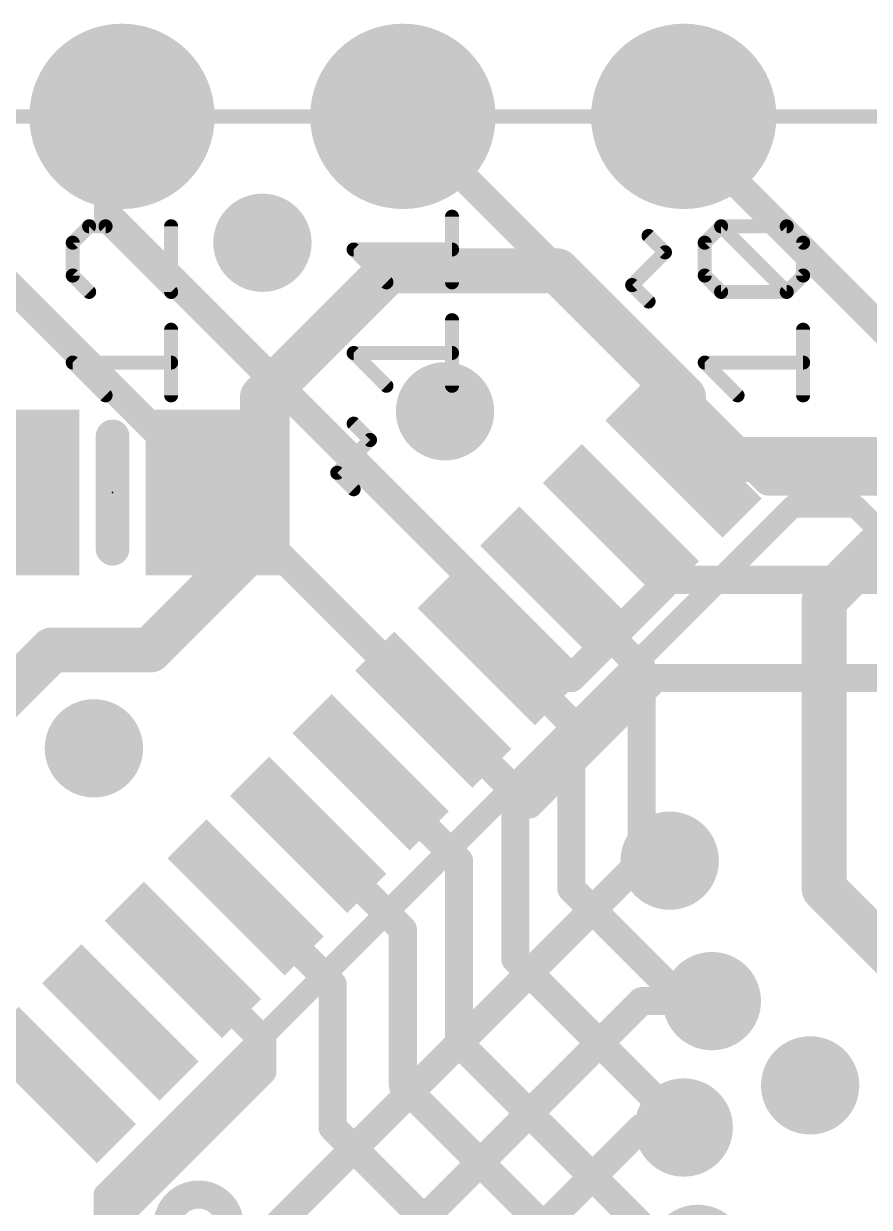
# Model space of a CAD drawing. Extents: x -10.9 to 50.9, y -4.8 to 29.4.
# Drawn here: x 15.62 to 23.27, y 11.72 to 22.43 of the extents above; entities that cross this region are included whole.
import ezdxf

# ---------------------------------------------------------------- set-up
doc = ezdxf.new("R2010")
doc.units = 0
for name, color, linetype in [('1', 12, 'CONTINUOUS'), ('16', 132, 'CONTINUOUS'), ('17', 110, 'CONTINUOUS'), ('18', 110, 'CONTINUOUS'), ('21', 40, 'CONTINUOUS'), ('23', 40, 'CONTINUOUS'), ('47', 253, 'CONTINUOUS')]:
    doc.layers.add(name, color=color, linetype=linetype)

# ---------------------------------------------------------------- blocks, each defined once
blk = doc.blocks.new('RECT')
blk.add_solid([(-0.5, -0.5), (0.5, -0.5), (-0.5, 0.5), (0.5, 0.5)])
blk = doc.blocks.new('ROUNDP')
at = {"const_width": 0.5}
blk.add_lwpolyline([(0, -0.25, 1), (0, 0.25, 1), (0, -0.25)], format="xyb", dxfattribs=at)
blk = doc.blocks.new('ROUNDV')
at = {"const_width": 0.5}
blk.add_lwpolyline([(0, -0.25, 1), (0, 0.25, 1), (0, -0.25)], format="xyb", dxfattribs=at)

msp = doc.modelspace()

# ---------------------------------------------------------------- linework, layer by layer
at = {"layer": '1'}
for points, const_width in [([(18.923, 20.193), (17.78, 19.05)], 0.4064), ([(20.447, 20.193), (18.923, 20.193)], 0.4064), ([(20.447, 20.193), (21.5872, 19.0528)], 0.4064), ([(17.78, 19.05), (17.78, 18.593)], 0.4064), ([(21.5872, 19.0528), (21.5872, 18.4866)], 0.4064), ([(17.78, 18.593), (17.375, 18.188)], 0.4064), ([(21.5872, 18.4866), (24.1328, 18.4866)], 0.4064), ([(24.1328, 18.4866), (22.86, 17.2139)], 0.4064), ([(17.653, 17.91), (17.375, 18.188)], 0.4064), ([(17.653, 17.653), (17.653, 17.91)], 0.4064), ([(16.764, 16.764), (17.653, 17.653)], 0.4064), ([(20.4558, 17.3553), (21.209, 16.6021)], 0.254), ([(22.86, 17.2139), (22.86, 14.605)], 0.4064), ([(15.875, 16.764), (15.367, 16.256)], 0.4064), ([(15.875, 16.764), (16.764, 16.764)], 0.4064), ([(19.8902, 16.7896), (20.574, 16.1057)], 0.254), ([(21.209, 16.6021), (21.209, 15.113)], 0.254), ([(19.3245, 16.2239), (20.066, 15.4824)], 0.254), ([(20.574, 16.1057), (20.574, 14.605)], 0.254), ([(18.7588, 15.6582), (19.558, 14.859)], 0.254), ([(20.066, 15.4824), (20.066, 13.97)], 0.254), ([(18.1931, 15.0925), (19.05, 14.2356)], 0.254), ([(21.209, 15.113), (21.463, 14.859)], 0.254), ([(19.558, 14.859), (19.558, 13.208)], 0.254), ([(22.86, 14.605), (24.257, 13.208)], 0.4064), ([(15.9304, 12.8298), (14.2831, 14.477)], 0.4064), ([(20.574, 14.605), (21.59, 13.589)], 0.254), ([(17.6274, 14.5268), (18.415, 13.7393)], 0.254), ([(19.05, 14.2356), (19.05, 12.827)], 0.254), ([(17.0617, 13.9612), (17.78, 13.2429)], 0.254), ([(20.066, 13.97), (21.59, 12.446)], 0.254), ([(18.415, 13.7393), (18.415, 12.446)], 0.254), ([(21.59, 13.589), (21.844, 13.589)], 0.254), ([(17.78, 13.2429), (17.78, 12.954)], 0.254), ([(19.558, 13.208), (21.59, 11.176)], 0.254), ([(17.78, 12.954), (16.383, 11.557)], 0.254), ([(19.05, 12.827), (21.717, 10.16)], 0.254), ([(18.415, 12.446), (21.971, 8.89)], 0.254)]:
    msp.add_lwpolyline(points, dxfattribs=dict(at, const_width=const_width))
for points, const_width in [([(18.923, 20.2946, 1), (18.923, 20.0914)], 0.2032), ([(18.9948, 20.1212, 1), (18.8512, 20.2648)], 0.2032), ([(20.5188, 20.2648, 1), (20.3752, 20.1212)], 0.2032), ([(20.447, 20.0914, 1), (20.447, 20.2946)], 0.2032), ([(17.8816, 19.05, 1), (17.6784, 19.05)], 0.2032), ([(17.7082, 19.1218, 1), (17.8518, 18.9782)], 0.2032), ([(21.6888, 19.0528, 1), (21.4856, 19.0528)], 0.2032), ([(21.5154, 18.981, 1), (21.659, 19.1246)], 0.2032), ([(17.8518, 18.5212, 1), (17.7082, 18.6648)], 0.2032), ([(17.6784, 18.593, 1), (17.8816, 18.593)], 0.2032), ([(21.5872, 18.5882, 1), (21.5872, 18.385)], 0.2032), ([(21.4856, 18.4866, 1), (21.6888, 18.4866)], 0.2032), ([(17.4468, 18.2598, 1), (17.3032, 18.1162)], 0.2032), ([(17.3032, 18.2598, 1), (17.4468, 18.1162)], 0.2032), ([(17.7546, 17.91, 1), (17.5514, 17.91)], 0.2032), ([(17.5812, 17.8382, 1), (17.7248, 17.9818)], 0.2032), ([(17.7248, 17.5812, 1), (17.5812, 17.7248)], 0.2032), ([(17.5514, 17.653, 1), (17.7546, 17.653)], 0.2032), ([(20.5007, 17.4002, 1), (20.4109, 17.3104)], 0.127), ([(22.9616, 17.2139, 1), (22.7584, 17.2139)], 0.2032), ([(22.7882, 17.2857, 1), (22.9318, 17.142)], 0.2032), ([(15.875, 16.8656, 1), (15.875, 16.6624)], 0.2032), ([(15.9468, 16.6922, 1), (15.8032, 16.8358)], 0.2032), ([(16.6922, 16.8358, 1), (16.8358, 16.6922)], 0.2032), ([(16.764, 16.6624, 1), (16.764, 16.8656)], 0.2032), ([(19.9351, 16.8345, 1), (19.8452, 16.7447)], 0.127), ([(21.2725, 16.6021, 1), (21.1455, 16.6021)], 0.127), ([(21.1641, 16.5572, 1), (21.2539, 16.647)], 0.127), ([(19.3694, 16.2688, 1), (19.2796, 16.179)], 0.127), ([(20.6375, 16.1057, 1), (20.5105, 16.1057)], 0.127), ([(20.5291, 16.0608, 1), (20.6189, 16.1506)], 0.127), ([(18.8037, 15.7031, 1), (18.7139, 15.6133)], 0.127), ([(20.1295, 15.4824, 1), (20.0025, 15.4824)], 0.127), ([(20.0211, 15.4375, 1), (20.1109, 15.5273)], 0.127), ([(18.238, 15.1374, 1), (18.1482, 15.0476)], 0.127), ([(21.2539, 15.1579, 1), (21.1641, 15.0681)], 0.127), ([(21.1455, 15.113, 1), (21.2725, 15.113)], 0.127), ([(19.6215, 14.859, 1), (19.4945, 14.859)], 0.127), ([(19.5131, 14.8141, 1), (19.6029, 14.9039)], 0.127), ([(21.4181, 14.8141, 1), (21.5079, 14.9039)], 0.127), ([(22.9318, 14.6768, 1), (22.7882, 14.5332)], 0.2032), ([(20.6189, 14.6499, 1), (20.5291, 14.5601)], 0.127), ([(20.5105, 14.605, 1), (20.6375, 14.605)], 0.127), ([(22.7584, 14.605, 1), (22.9616, 14.605)], 0.2032), ([(17.6723, 14.5717, 1), (17.5825, 14.4819)], 0.127), ([(19.1135, 14.2356, 1), (18.9865, 14.2356)], 0.127), ([(19.0051, 14.1907, 1), (19.0949, 14.2805)], 0.127), ([(17.1066, 14.0061, 1), (17.0168, 13.9163)], 0.127), ([(20.1109, 14.0149, 1), (20.0211, 13.9251)], 0.127), ([(20.0025, 13.97, 1), (20.1295, 13.97)], 0.127), ([(18.4785, 13.7393, 1), (18.3515, 13.7393)], 0.127), ([(18.3701, 13.6944, 1), (18.4599, 13.7842)], 0.127), ([(21.59, 13.6525, 1), (21.59, 13.5255)], 0.127), ([(21.844, 13.5255, 1), (21.844, 13.6525)], 0.127), ([(21.5451, 13.5441, 1), (21.6349, 13.6339)], 0.127), ([(17.8435, 13.2429, 1), (17.7165, 13.2429)], 0.127), ([(17.7351, 13.198, 1), (17.8249, 13.2878)], 0.127), ([(19.6029, 13.2529, 1), (19.5131, 13.1631)], 0.127), ([(19.4945, 13.208, 1), (19.6215, 13.208)], 0.127), ([(17.8249, 12.9091, 1), (17.7351, 12.9989)], 0.127), ([(15.8585, 12.7579, 1), (16.0022, 12.9016)], 0.2032), ([(17.7165, 12.954, 1), (17.8435, 12.954)], 0.127), ([(19.0949, 12.8719, 1), (19.0051, 12.7821)], 0.127), ([(18.9865, 12.827, 1), (19.1135, 12.827)], 0.127), ([(18.4599, 12.4909, 1), (18.3701, 12.4011)], 0.127), ([(21.5451, 12.4011, 1), (21.6349, 12.4909)], 0.127), ([(18.3515, 12.446, 1), (18.4785, 12.446)], 0.127)]:
    msp.add_lwpolyline(points, format="xyb", dxfattribs=dict(at, const_width=const_width))
at = {"layer": '16', "const_width": 0.254}
for points in [[(20.193, 15.367), (13.97, 21.59)], [(16.383, 21.463), (16.51, 21.59)], [(19.05, 21.59), (22.352, 18.288)], [(21.59, 21.463), (21.59, 21.59)], [(16.383, 20.701), (16.383, 21.463)], [(25.781, 17.272), (21.59, 21.463)], [(20.574, 16.51), (16.383, 20.701)], [(22.352, 18.288), (23.876, 18.288)], [(20.574, 16.51), (21.463, 17.399)], [(21.463, 17.399), (24.003, 17.399)], [(20.193, 15.367), (21.336, 16.51)], [(21.336, 16.51), (23.749, 16.51)], [(16.51, 10.16), (21.209, 14.859)], [(21.209, 14.859), (21.463, 14.859)], [(17.018, 9.398), (21.209, 13.589)], [(21.209, 13.589), (21.844, 13.589)], [(21.844, 13.589), (21.336, 13.589)], [(21.209, 12.446), (17.526, 8.763)], [(21.209, 12.446), (21.59, 12.446)]]:
    msp.add_lwpolyline(points, dxfattribs=at)
at = {"layer": '16', "const_width": 0.127}
for points in [[(16.5549, 21.5451, 1), (16.4651, 21.6349)], [(19.0949, 21.6349, 1), (19.0051, 21.5451)], [(21.6535, 21.59, 1), (21.5265, 21.59)], [(16.4465, 21.463, 1), (16.3195, 21.463)], [(16.3381, 21.5079, 1), (16.4279, 21.4181)], [(21.6349, 21.5079, 1), (21.5451, 21.4181)], [(21.5265, 21.463, 1), (21.6535, 21.463)], [(16.4279, 20.7459, 1), (16.3381, 20.6561)], [(16.3195, 20.701, 1), (16.4465, 20.701)], [(22.352, 18.3515, 1), (22.352, 18.2245)], [(22.3071, 18.2431, 1), (22.3969, 18.3329)], [(21.463, 17.4625, 1), (21.463, 17.3355)], [(21.5079, 17.3541, 1), (21.4181, 17.4439)], [(20.5291, 16.5549, 1), (20.6189, 16.4651)], [(20.5291, 16.4651, 1), (20.6189, 16.5549)], [(21.336, 16.5735, 1), (21.336, 16.4465)], [(21.3809, 16.4651, 1), (21.2911, 16.5549)], [(20.1481, 15.4119, 1), (20.2379, 15.3221)], [(20.1481, 15.3221, 1), (20.2379, 15.4119)], [(21.209, 14.9225, 1), (21.209, 14.7955)], [(21.2539, 14.8141, 1), (21.1641, 14.9039)], [(21.463, 14.7955, 1), (21.463, 14.9225)], [(21.209, 13.6525, 1), (21.209, 13.5255)], [(21.2539, 13.5441, 1), (21.1641, 13.6339)], [(21.336, 13.6525, 1), (21.336, 13.5255)], [(21.844, 13.5255, 1), (21.844, 13.6525)], [(21.844, 13.5255, 1), (21.844, 13.6525)], [(21.209, 12.5095, 1), (21.209, 12.3825)], [(21.2539, 12.4011, 1), (21.1641, 12.4909)], [(21.59, 12.3825, 1), (21.59, 12.5095)]]:
    msp.add_lwpolyline(points, format="xyb", dxfattribs=at)
at = {"layer": '21'}
for points, const_width in [([(16.213, 20.5957), (16.0647, 20.4474)], 0.127), ([(16.3613, 20.5957), (16.213, 20.5957)], 0.127), ([(16.9545, 20.0025), (16.3613, 20.5957)], 0.127), ([(16.9545, 20.5957), (16.9545, 20.0025)], 0.127), ([(19.4945, 20.0893), (19.4945, 20.6824)], 0.127), ([(21.7797, 20.4474), (21.928, 20.5957)], 0.127), ([(21.928, 20.5957), (22.5212, 20.5957)], 0.127), ([(22.5212, 20.0025), (21.928, 20.5957)], 0.127), ([(22.5212, 20.5957), (22.6695, 20.4474)], 0.127), ([(21.42, 20.3606), (21.2717, 20.5089)], 0.127), ([(16.0647, 20.4474), (16.0647, 20.1508)], 0.127), ([(18.9013, 20.0893), (18.6047, 20.3858)], 0.127), ([(18.6047, 20.3858), (19.4945, 20.3858)], 0.127), ([(21.7797, 20.1508), (21.7797, 20.4474)], 0.127), ([(22.6695, 20.4474), (22.6695, 20.1508)], 0.127), ([(21.1234, 20.064), (21.42, 20.3606)], 0.127), ([(16.0647, 20.1508), (16.213, 20.0025)], 0.127), ([(21.2717, 19.9157), (21.1234, 20.064)], 0.127), ([(21.928, 20.0025), (21.7797, 20.1508)], 0.127), ([(22.6695, 20.1508), (22.5212, 20.0025)], 0.127), ([(22.5212, 20.0025), (21.928, 20.0025)], 0.127), ([(19.4945, 19.1537), (19.4945, 19.7469)], 0.127), ([(16.9545, 19.067), (16.9545, 19.6602)], 0.127), ([(22.6695, 19.067), (22.6695, 19.6602)], 0.127), ([(18.9013, 19.1537), (18.6047, 19.4503)], 0.127), ([(18.6047, 19.4503), (19.4945, 19.4503)], 0.127), ([(16.3613, 19.067), (16.0647, 19.3636)], 0.127), ([(16.0647, 19.3636), (16.9545, 19.3636)], 0.127), ([(22.0763, 19.067), (21.7797, 19.3636)], 0.127), ([(21.7797, 19.3636), (22.6695, 19.3636)], 0.127), ([(16.425, 17.68), (16.425, 18.696)], 0.3048), ([(18.753, 18.6631), (18.6047, 18.8114)], 0.127), ([(18.4564, 18.3665), (18.753, 18.6631)], 0.127), ([(18.6047, 18.2182), (18.4564, 18.3665)], 0.127), ([(16.3546, 11.8398), (22.5772, 18.0624)], 0.2032), ([(22.5772, 18.0624), (23.1428, 18.0624)], 0.2032), ([(23.1428, 18.0624), (29.3654, 11.8398)], 0.2032), ([(16.3546, 11.2742), (16.3546, 11.8398)], 0.2032)]:
    msp.add_lwpolyline(points, dxfattribs=dict(at, const_width=const_width))
for points, const_width in [([(16.213, 20.6274, 1), (16.213, 20.5639)], 0.0635), ([(16.2355, 20.5732, 1), (16.1906, 20.6181)], 0.0635), ([(16.3838, 20.6181, 1), (16.3389, 20.5732)], 0.0635), ([(16.3613, 20.5639, 1), (16.3613, 20.6274)], 0.0635), ([(16.9862, 20.5957, 1), (16.9228, 20.5957)], 0.0635), ([(19.5263, 20.6824, 1), (19.4628, 20.6824)], 0.0635), ([(21.928, 20.6274, 1), (21.928, 20.5639)], 0.0635), ([(21.9505, 20.6181, 1), (21.9056, 20.5732)], 0.0635), ([(21.9505, 20.5732, 1), (21.9056, 20.6181)], 0.0635), ([(22.5437, 20.6181, 1), (22.4988, 20.5732)], 0.0635), ([(22.5212, 20.5639, 1), (22.5212, 20.6274)], 0.0635), ([(21.2942, 20.5314, 1), (21.2493, 20.4865)], 0.0635), ([(16.0965, 20.4474, 1), (16.033, 20.4474)], 0.0635), ([(16.0423, 20.4698, 1), (16.0872, 20.4249)], 0.0635), ([(18.6047, 20.4176, 1), (18.6047, 20.3541)], 0.0635), ([(18.6272, 20.4083, 1), (18.5823, 20.3634)], 0.0635), ([(19.4945, 20.3541, 1), (19.4945, 20.4176)], 0.0635), ([(21.8115, 20.4474, 1), (21.748, 20.4474)], 0.0635), ([(21.7573, 20.4698, 1), (21.8022, 20.4249)], 0.0635), ([(22.7012, 20.4474, 1), (22.6378, 20.4474)], 0.0635), ([(22.647, 20.4249, 1), (22.692, 20.4698)], 0.0635), ([(21.4425, 20.3382, 1), (21.3976, 20.3831)], 0.0635), ([(21.3976, 20.3382, 1), (21.4425, 20.3831)], 0.0635), ([(16.0872, 20.1732, 1), (16.0423, 20.1283)], 0.0635), ([(16.033, 20.1508, 1), (16.0965, 20.1508)], 0.0635), ([(18.8789, 20.0668, 1), (18.9238, 20.1117)], 0.0635), ([(21.1459, 20.0865, 1), (21.101, 20.0416)], 0.0635), ([(21.8022, 20.1732, 1), (21.7573, 20.1283)], 0.0635), ([(21.748, 20.1508, 1), (21.8115, 20.1508)], 0.0635), ([(22.6378, 20.1508, 1), (22.7012, 20.1508)], 0.0635), ([(22.692, 20.1283, 1), (22.647, 20.1732)], 0.0635), ([(16.1906, 19.98, 1), (16.2355, 20.025)], 0.0635), ([(16.9228, 20.0025, 1), (16.9862, 20.0025)], 0.0635), ([(16.932, 19.98, 1), (16.977, 20.025)], 0.0635), ([(19.4628, 20.0893, 1), (19.5263, 20.0893)], 0.0635), ([(21.101, 20.0865, 1), (21.1459, 20.0416)], 0.0635), ([(21.928, 20.0343, 1), (21.928, 19.9708)], 0.0635), ([(21.9056, 19.98, 1), (21.9505, 20.025)], 0.0635), ([(22.4988, 20.025, 1), (22.5437, 19.98)], 0.0635), ([(22.4988, 19.98, 1), (22.5437, 20.025)], 0.0635), ([(22.5212, 19.9708, 1), (22.5212, 20.0343)], 0.0635), ([(21.2493, 19.8933, 1), (21.2942, 19.9382)], 0.0635), ([(19.5263, 19.7469, 1), (19.4628, 19.7469)], 0.0635), ([(16.9862, 19.6602, 1), (16.9228, 19.6602)], 0.0635), ([(22.7012, 19.6602, 1), (22.6378, 19.6602)], 0.0635), ([(18.6047, 19.4821, 1), (18.6047, 19.4186)], 0.0635), ([(18.6272, 19.4728, 1), (18.5823, 19.4279)], 0.0635), ([(19.4945, 19.4186, 1), (19.4945, 19.4821)], 0.0635), ([(16.0647, 19.3953, 1), (16.0647, 19.3318)], 0.0635), ([(16.0872, 19.386, 1), (16.0423, 19.3411)], 0.0635), ([(16.9545, 19.3318, 1), (16.9545, 19.3953)], 0.0635), ([(21.7797, 19.3953, 1), (21.7797, 19.3318)], 0.0635), ([(21.8022, 19.386, 1), (21.7573, 19.3411)], 0.0635), ([(22.6695, 19.3318, 1), (22.6695, 19.3953)], 0.0635), ([(18.8789, 19.1313, 1), (18.9238, 19.1762)], 0.0635), ([(19.4628, 19.1537, 1), (19.5263, 19.1537)], 0.0635), ([(16.3389, 19.0445, 1), (16.3838, 19.0894)], 0.0635), ([(16.9228, 19.067, 1), (16.9862, 19.067)], 0.0635), ([(22.0539, 19.0445, 1), (22.0988, 19.0894)], 0.0635), ([(22.6378, 19.067, 1), (22.7012, 19.067)], 0.0635), ([(16.5012, 18.696, 1), (16.3488, 18.696)], 0.1524), ([(18.6272, 18.8338, 1), (18.5823, 18.7889)], 0.0635), ([(18.7755, 18.6406, 1), (18.7306, 18.6856)], 0.0635), ([(18.7306, 18.6406, 1), (18.7755, 18.6856)], 0.0635), ([(18.4789, 18.389, 1), (18.434, 18.3441)], 0.0635), ([(18.434, 18.389, 1), (18.4789, 18.3441)], 0.0635), ([(18.5823, 18.1958, 1), (18.6272, 18.2407)], 0.0635), ([(22.5772, 18.1132, 1), (22.5772, 18.0116)], 0.1016), ([(22.6131, 18.0265, 1), (22.5412, 18.0983)], 0.1016), ([(23.1788, 18.0983, 1), (23.1069, 18.0265)], 0.1016), ([(23.1428, 18.0116, 1), (23.1428, 18.1132)], 0.1016), ([(16.3488, 17.68, 1), (16.5012, 17.68)], 0.1524), ([(16.4054, 11.8398, 1), (16.3038, 11.8398)], 0.1016), ([(16.3187, 11.8758, 1), (16.3905, 11.8039)], 0.1016), ([(17.2031, 11.2743, 1), (17.2031, 11.8397, 1), (17.2031, 11.2743)], 0.254)]:
    msp.add_lwpolyline(points, format="xyb", dxfattribs=dict(at, const_width=const_width))
at = {"layer": '23'}
msp.add_point((16.425, 18.188), dxfattribs=at)
at = {"layer": '47', "const_width": 0.13}
msp.add_lwpolyline([(25.4, 21.59), (-7.538, 21.59)], dxfattribs=at)

# ---------------------------------------------------------------- block references
at = {"layer": '1', "yscale": 1.5}
for p, xscale, rotation in [((21.5872, 18.4866), 0.5, 45), ((15.475, 18.188), 1.3, 180), ((17.375, 18.188), 1.3, 180), ((21.0215, 17.921), 0.5, 45), ((20.4558, 17.3553), 0.5, 45), ((19.8902, 16.7896), 0.5, 45), ((19.3245, 16.2239), 0.5, 45), ((18.7588, 15.6582), 0.5, 45), ((18.1931, 15.0925), 0.5, 45), ((17.6274, 14.5268), 0.5, 45), ((17.0617, 13.9612), 0.5, 45), ((16.496, 13.3955), 0.5, 45), ((15.9304, 12.8298), 0.5, 45)]:
    msp.add_blockref('RECT', p, dxfattribs=dict(at, xscale=xscale, rotation=rotation))
at = {"layer": '17', "xscale": 1.6764, "yscale": 1.6764, "rotation": 90}
for p in [(16.51, 21.59), (16.51, 21.59), (19.05, 21.59), (19.05, 21.59), (21.59, 21.59), (21.59, 21.59)]:
    msp.add_blockref('ROUNDP', p, dxfattribs=at)
at = {"layer": '18', "xscale": 0.889, "yscale": 0.889}
for p in [(17.78, 20.447), (17.78, 20.447), (19.431, 18.923), (19.431, 18.923), (16.256, 15.875), (16.256, 15.875), (21.463, 14.859), (21.463, 14.859), (21.844, 13.589), (21.844, 13.589), (22.733, 12.827), (22.733, 12.827), (21.59, 12.446), (21.59, 12.446), (21.717, 11.303), (21.717, 11.303)]:
    msp.add_blockref('ROUNDV', p, dxfattribs=at)

doc.saveas('drawing.dxf')
